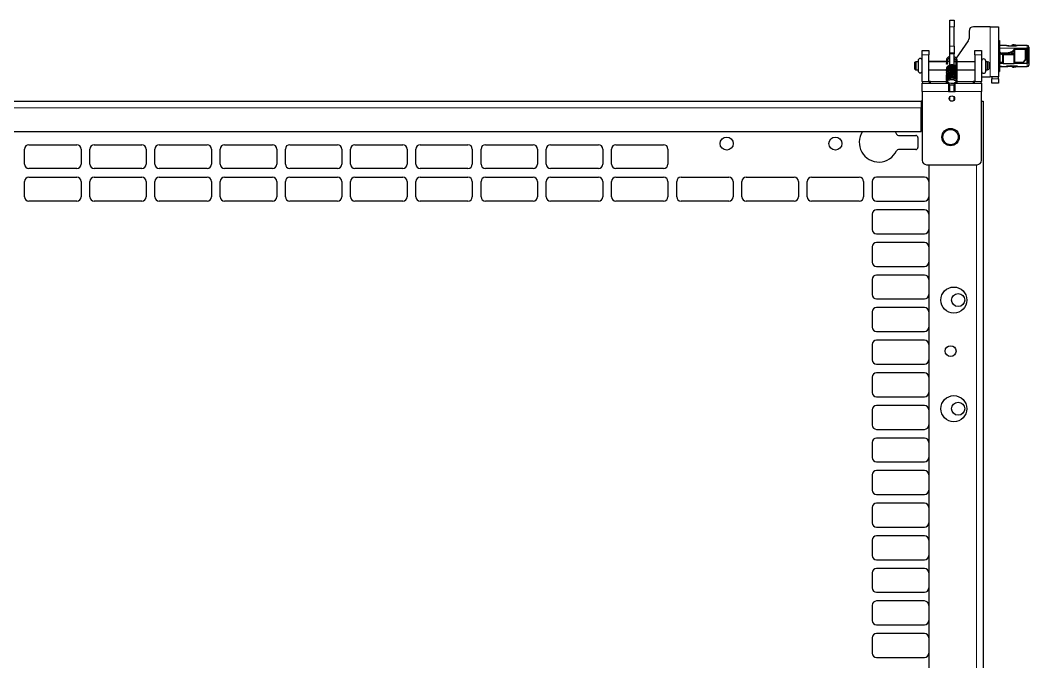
# Model space of a CAD drawing. Header units: millimetres. Extents: x -948 to 1310, y 554 to 2003.
# Drawn here: x 801.9 to 1265.9, y 1586.8 to 1882.1 of the extents above; entities that cross this region are included whole.
import ezdxf

# ---------------------------------------------------------------- set-up
doc = ezdxf.new("R2010")
doc.units = ezdxf.units.MM

msp = doc.modelspace()

# ---------------------------------------------------------------- linework, layer by layer
at = {"color": 7, "linetype": 'Continuous', "lineweight": 25}
for p, q in [((1229.55, 1882.1), (1231.55, 1882.1)), ((1229.55, 1879.1), (1229.55, 1882.1)), ((1231.55, 1882.1), (1231.55, 1879.1)), ((1229.55, 1870.1), (1229.55, 1879.1)), ((1231.55, 1870.1), (1231.55, 1879.1)), ((1238.45, 1877.1), (1238.45, 1873.73)), ((1248.15, 1879.1), (1240.45, 1879.1)), ((1248.15, 1879.1), (1251.95, 1879.1)), ((1251.95, 1879.1), (1251.95, 1856.1)), ((1229.55, 1867.1), (1229.55, 1870.1)), ((1231.55, 1870.1), (1231.55, 1867.1)), ((1238.09, 1872.59), (1232.52, 1864.64)), ((1251.95, 1872.7), (1252.45, 1872.7)), ((1251.95, 1872.68), (1252.45, 1872.68)), ((1252.45, 1870.88), (1251.95, 1870.88)), ((1252.45, 1872.68), (1252.45, 1872.7)), ((1252.45, 1872.68), (1252.45, 1870.88)), ((1252.45, 1869.47), (1252.45, 1870.88)), ((1252.9, 1870.45), (1252.65, 1870.45)), ((1252.9, 1870.44), (1252.65, 1870.44)), ((1253.42, 1870.45), (1252.92, 1870.45)), ((1255.55, 1870.45), (1253.42, 1870.45)), ((1255.58, 1870.45), (1255.55, 1870.45)), ((1255.55, 1870.45), (1255.55, 1870.45)), ((1255.55, 1870.45), (1255.58, 1870.45)), ((1256.75, 1870.34), (1257.95, 1870.34)), ((1256.75, 1870.24), (1260.05, 1870.24)), ((1265.25, 1870.45), (1260.55, 1870.45)), ((1260.55, 1870.42), (1260.55, 1870.45)), ((1260.55, 1870.42), (1260.55, 1870.36)), ((1216.95, 1868.1), (1219.95, 1868.1)), ((1216.95, 1866.1), (1216.95, 1868.1)), ((1216.95, 1853.9), (1216.95, 1866.1)), ((1219.95, 1868.1), (1219.95, 1866.1)), ((1219.95, 1853.9), (1219.95, 1866.1)), ((1229.55, 1867.1), (1231.55, 1867.1)), ((1229.55, 1866.6), (1229.55, 1867.1)), ((1229.55, 1861.35), (1229.55, 1866.6)), ((1231.55, 1867.1), (1231.55, 1866.6)), ((1231.55, 1861.39), (1231.55, 1866.6)), ((1241.15, 1866.1), (1241.15, 1868.1)), ((1241.15, 1868.1), (1244.15, 1868.1)), ((1241.15, 1866.1), (1241.15, 1853.9)), ((1244.15, 1868.1), (1244.15, 1866.1)), ((1244.15, 1866.1), (1244.15, 1853.9)), ((1252.45, 1869.47), (1251.95, 1869.47)), ((1252.45, 1869.47), (1252.45, 1858.62)), ((1252.65, 1868.6), (1252.45, 1868.6)), ((1252.45, 1866.52), (1252.75, 1866.55)), ((1252.65, 1867.36), (1252.65, 1869.21)), ((1252.65, 1866.99), (1252.65, 1867.36)), ((1252.92, 1866.62), (1252.75, 1866.57)), ((1252.75, 1862.69), (1252.75, 1866.57)), ((1255.55, 1866.86), (1253.4, 1866.86)), ((1253.4, 1866.49), (1253.95, 1866.49)), ((1253.95, 1866.51), (1254.15, 1866.61)), ((1253.95, 1866.22), (1253.95, 1866.51)), ((1253.95, 1866.22), (1254.15, 1866.32)), ((1253.95, 1862.24), (1253.95, 1866.22)), ((1254.15, 1866.61), (1254.15, 1866.32)), ((1254.15, 1866.61), (1255.55, 1866.61)), ((1254.15, 1866.32), (1254.15, 1862.11)), ((1254.15, 1866.32), (1259.23, 1866.32)), ((1255.74, 1866.61), (1256.58, 1866.67)), ((1257.64, 1866.97), (1259.23, 1866.97)), ((1258.49, 1867.87), (1259.65, 1869.21)), ((1259.65, 1868.83), (1258.49, 1867.5)), ((1259.23, 1866.97), (1259.23, 1868.35)), ((1259.23, 1866.32), (1259.23, 1866.97)), ((1259.23, 1866.97), (1259.35, 1866.79)), ((1259.23, 1862.11), (1259.23, 1866.32)), ((1259.23, 1866.32), (1259.35, 1866.15)), ((1259.35, 1868.49), (1259.35, 1866.79)), ((1259.35, 1866.79), (1259.35, 1866.15)), ((1259.35, 1866.15), (1259.35, 1862.34)), ((1264.45, 1868.6), (1259.45, 1868.6)), ((1259.65, 1868.83), (1259.65, 1869.21)), ((1259.65, 1869.21), (1265.25, 1869.21)), ((1265.25, 1868.83), (1259.65, 1868.83)), ((1264.95, 1868.1), (1264.45, 1868.6)), ((1264.45, 1863.96), (1264.45, 1868.6)), ((1265.25, 1866.88), (1264.75, 1866.88)), ((1264.95, 1868.1), (1264.95, 1864.3)), ((1265.25, 1868.24), (1265.25, 1867.63)), ((1265.45, 1869.4), (1265.95, 1869.4)), ((1265.45, 1865.25), (1265.45, 1869.4)), ((1265.95, 1869.75), (1265.95, 1869.4)), ((1265.95, 1869.4), (1265.95, 1865.25)), ((1214, 1863), (1213.5, 1862.71)), ((1213.5, 1859.49), (1213.5, 1862.71)), ((1215.01, 1863), (1214, 1863)), ((1214, 1863), (1214, 1859.2)), ((1215.01, 1863.51), (1215.01, 1858.81)), ((1216.91, 1858.81), (1216.91, 1863.51)), ((1216.95, 1863), (1216.91, 1863)), ((1228.02, 1863.1), (1219.95, 1863.1)), ((1228.02, 1863), (1219.95, 1863)), ((1228.02, 1863.58), (1228.01, 1862.02)), ((1228.61, 1862.01), (1228.62, 1863.58)), ((1229.55, 1863.1), (1228.62, 1863.1)), ((1229.55, 1863), (1228.62, 1863)), ((1232.42, 1863), (1231.55, 1863)), ((1232.16, 1864.12), (1232.05, 1863.96)), ((1232.42, 1863.44), (1232.4, 1860.94)), ((1232.99, 1860.05), (1233.02, 1863.44)), ((1241.15, 1863), (1233.02, 1863)), ((1244.2, 1863), (1244.15, 1863)), ((1244.2, 1863.3), (1244.2, 1858.6)), ((1246.1, 1858.6), (1246.1, 1863.3)), ((1247, 1863), (1246.1, 1863)), ((1247.5, 1862.71), (1247, 1863)), ((1247, 1859.2), (1247, 1863)), ((1247.5, 1862.71), (1247.5, 1859.49)), ((1253.95, 1862.69), (1252.65, 1862.69)), ((1252.65, 1862.36), (1253.95, 1862.36)), ((1252.9, 1860.83), (1252.65, 1860.83)), ((1252.9, 1860.77), (1252.65, 1860.77)), ((1252.9, 1860.75), (1252.65, 1860.75)), ((1253.42, 1860.75), (1255.55, 1860.75)), ((1253.45, 1860.76), (1253.45, 1860.76)), ((1253.95, 1862.24), (1254.15, 1862.11)), ((1254.15, 1862.11), (1259.23, 1862.11)), ((1255.55, 1860.81), (1255.55, 1860.75)), ((1256.75, 1861.14), (1260.05, 1861.14)), ((1256.75, 1860.96), (1257.78, 1860.96)), ((1256.75, 1860.86), (1257.95, 1860.86)), ((1257.66, 1861.14), (1257.62, 1861.08)), ((1257.62, 1861.07), (1257.62, 1861.07)), ((1258.48, 1860.57), (1258.02, 1860.82)), ((1259.23, 1862.11), (1259.35, 1862.34)), ((1263.25, 1862.69), (1259.35, 1862.69)), ((1259.35, 1862.36), (1263.25, 1862.36)), ((1260.55, 1860.97), (1260.55, 1860.87)), ((1260.55, 1860.75), (1260.55, 1860.87)), ((1260.55, 1860.75), (1265.25, 1860.75)), ((1263.25, 1862.69), (1263.25, 1862.36)), ((1263.25, 1862.36), (1265.25, 1862.36)), ((1264.75, 1864.33), (1264.75, 1864.18)), ((1265.25, 1864.33), (1264.75, 1864.33)), ((1264.75, 1864.18), (1265.25, 1864.18)), ((1265.25, 1864.18), (1265.25, 1864.33)), ((1265.25, 1862.69), (1265.25, 1863.35)), ((1265.45, 1865.25), (1265.95, 1865.25)), ((1265.45, 1864.44), (1265.45, 1865.25)), ((1265.45, 1864.44), (1265.95, 1864.44)), ((1265.45, 1862.82), (1265.45, 1864.44)), ((1265.95, 1862.82), (1265.45, 1862.82)), ((1265.95, 1865.25), (1265.95, 1864.44)), ((1265.95, 1864.44), (1265.95, 1862.82)), ((1265.95, 1862.82), (1265.95, 1861.45)), ((1213.5, 1859.49), (1214, 1859.2)), ((1214, 1859.2), (1215.01, 1859.2)), ((1216.91, 1859.2), (1216.95, 1859.2)), ((1219.95, 1859.2), (1228.03, 1859.2)), ((1228.78, 1857.24), (1228.65, 1857.43)), ((1232.95, 1858.16), (1232.95, 1858.73)), ((1233.01, 1859.86), (1232.96, 1860.28)), ((1232.96, 1859.2), (1241.15, 1859.2)), ((1233, 1859.8), (1233.01, 1859.86)), ((1244.15, 1859.2), (1244.2, 1859.2)), ((1244.15, 1856.1), (1248.15, 1856.1)), ((1246.1, 1859.2), (1247, 1859.2)), ((1247, 1859.2), (1247.5, 1859.49)), ((1251.95, 1856.1), (1248.15, 1856.1)), ((1248.95, 1856.1), (1248.95, 1855.1)), ((1251.95, 1858.62), (1252.45, 1858.62)), ((1251.95, 1858.52), (1252.45, 1858.52)), ((1251.95, 1858.5), (1252.45, 1858.5)), ((1251.95, 1855.1), (1251.95, 1856.1)), ((1252.45, 1858.62), (1252.45, 1858.52)), ((1252.45, 1858.52), (1252.45, 1858.5)), ((1216.95, 1849.3), (1216.95, 1853.1)), ((1216.95, 1853.1), (1229.05, 1853.1)), ((1220.75, 1853.9), (1219.95, 1853.9)), ((1220.75, 1853.1), (1220.75, 1853.9)), ((1228.06, 1854.13), (1227.95, 1853.72)), ((1227.95, 1853.72), (1227.95, 1853.66)), ((1228.55, 1853.67), (1228.61, 1853.88)), ((1228.55, 1853.61), (1228.55, 1853.67)), ((1229.05, 1853.1), (1229.05, 1849.3)), ((1229.55, 1849.3), (1229.55, 1852.49)), ((1231.55, 1849.3), (1231.55, 1852.46)), ((1232.05, 1853.1), (1244.15, 1853.1)), ((1232.05, 1849.3), (1232.05, 1853.1)), ((1240.35, 1853.9), (1240.35, 1853.1)), ((1241.15, 1853.9), (1240.35, 1853.9)), ((1244.15, 1853.1), (1244.15, 1849.3)), ((1248.95, 1853.1), (1248.95, 1855.1)), ((1251.95, 1853.1), (1248.95, 1853.1)), ((1251.95, 1855.1), (1251.95, 1853.1)), ((1216.95, 1849.3), (1216.95, 1817.6)), ((1229.55, 1850.1), (1229.05, 1850.1)), ((1229.05, 1849.3), (1232.05, 1849.3)), ((1229.55, 1845.3), (1229.55, 1846.8)), ((1232.05, 1850.1), (1231.55, 1850.1)), ((1231.55, 1845.3), (1231.55, 1846.8)), ((1244.15, 1817.6), (1244.15, 1849.3)), ((387.45, 1844.81), (1216.45, 1844.81)), ((1216.45, 1844.81), (1216.45, 1841.71)), ((1216.95, 1844.8), (1216.45, 1844.8)), ((1244.15, 1844.8), (1244.95, 1844.8)), ((1244.95, 1844.8), (1244.95, 761.8)), ((1216.45, 1830.81), (1216.45, 1841.71)), ((387.45, 1830.81), (1216.45, 1830.81)), ((1204.43, 1830.81), (1205.1, 1829.64)), ((1206, 1829.06), (1213.95, 1829.06)), ((805.95, 1824.8), (827.95, 1824.8)), ((835.95, 1824.8), (857.95, 1824.8)), ((865.95, 1824.8), (887.95, 1824.8)), ((895.95, 1824.8), (917.95, 1824.8)), ((925.95, 1824.8), (947.95, 1824.8)), ((955.95, 1824.8), (977.95, 1824.8)), ((985.95, 1824.8), (1007.95, 1824.8)), ((1015.95, 1824.8), (1037.95, 1824.8)), ((1045.95, 1824.8), (1067.95, 1824.8)), ((1075.95, 1824.8), (1097.95, 1824.8)), ((1214.95, 1828.06), (1214.95, 1823.56)), ((803.95, 1815.8), (803.95, 1822.8)), ((829.95, 1822.8), (829.95, 1815.8)), ((833.95, 1815.8), (833.95, 1822.8)), ((859.95, 1822.8), (859.95, 1815.8)), ((863.95, 1815.8), (863.95, 1822.8)), ((889.95, 1822.8), (889.95, 1815.8)), ((893.95, 1815.8), (893.95, 1822.8)), ((919.95, 1822.8), (919.95, 1815.8)), ((923.95, 1815.8), (923.95, 1822.8)), ((949.95, 1822.8), (949.95, 1815.8)), ((953.95, 1815.8), (953.95, 1822.8)), ((979.95, 1822.8), (979.95, 1815.8)), ((983.95, 1815.8), (983.95, 1822.8)), ((1009.95, 1822.8), (1009.95, 1815.8)), ((1013.95, 1815.8), (1013.95, 1822.8)), ((1039.95, 1822.8), (1039.95, 1815.8)), ((1043.95, 1815.8), (1043.95, 1822.8)), ((1069.95, 1822.8), (1069.95, 1815.8)), ((1073.95, 1815.8), (1073.95, 1822.8)), ((1099.95, 1822.8), (1099.95, 1815.8)), ((1213.95, 1822.56), (1206, 1822.56)), ((1218.95, 1815.6), (1242.15, 1815.6)), ((1219.95, 1815.6), (1219.95, 761.8)), ((827.95, 1813.8), (805.95, 1813.8)), ((805.95, 1809.8), (827.95, 1809.8)), ((857.95, 1813.8), (835.95, 1813.8)), ((835.95, 1809.8), (857.95, 1809.8)), ((887.95, 1813.8), (865.95, 1813.8)), ((865.95, 1809.8), (887.95, 1809.8)), ((917.95, 1813.8), (895.95, 1813.8)), ((895.95, 1809.8), (917.95, 1809.8)), ((947.95, 1813.8), (925.95, 1813.8)), ((925.95, 1809.8), (947.95, 1809.8)), ((977.95, 1813.8), (955.95, 1813.8)), ((955.95, 1809.8), (977.95, 1809.8)), ((1007.95, 1813.8), (985.95, 1813.8)), ((985.95, 1809.8), (1007.95, 1809.8)), ((1037.95, 1813.8), (1015.95, 1813.8)), ((1015.95, 1809.8), (1037.95, 1809.8)), ((1067.95, 1813.8), (1045.95, 1813.8)), ((1045.95, 1809.8), (1067.95, 1809.8)), ((1097.95, 1813.8), (1075.95, 1813.8)), ((1075.95, 1809.8), (1097.95, 1809.8)), ((1105.95, 1809.8), (1127.95, 1809.8)), ((1135.95, 1809.8), (1157.95, 1809.8)), ((1165.95, 1809.8), (1187.95, 1809.8)), ((1217.95, 1809.8), (1195.95, 1809.8)), ((803.95, 1800.8), (803.95, 1807.8)), ((829.95, 1807.8), (829.95, 1800.8)), ((833.95, 1800.8), (833.95, 1807.8)), ((859.95, 1807.8), (859.95, 1800.8)), ((863.95, 1800.8), (863.95, 1807.8)), ((889.95, 1807.8), (889.95, 1800.8)), ((893.95, 1800.8), (893.95, 1807.8)), ((919.95, 1807.8), (919.95, 1800.8)), ((923.95, 1800.8), (923.95, 1807.8)), ((949.95, 1807.8), (949.95, 1800.8)), ((953.95, 1800.8), (953.95, 1807.8)), ((979.95, 1807.8), (979.95, 1800.8)), ((983.95, 1800.8), (983.95, 1807.8)), ((1009.95, 1807.8), (1009.95, 1800.8)), ((1013.95, 1800.8), (1013.95, 1807.8)), ((1039.95, 1807.8), (1039.95, 1800.8)), ((1043.95, 1800.8), (1043.95, 1807.8)), ((1069.95, 1807.8), (1069.95, 1800.8)), ((1073.95, 1800.8), (1073.95, 1807.8)), ((1099.95, 1807.8), (1099.95, 1800.8)), ((1103.95, 1800.8), (1103.95, 1807.8)), ((1129.95, 1807.8), (1129.95, 1800.8)), ((1133.95, 1800.8), (1133.95, 1807.8)), ((1159.95, 1807.8), (1159.95, 1800.8)), ((1163.95, 1800.8), (1163.95, 1807.8)), ((1189.95, 1807.8), (1189.95, 1800.8)), ((1193.95, 1807.8), (1193.95, 1800.8)), ((827.95, 1798.8), (805.95, 1798.8)), ((857.95, 1798.8), (835.95, 1798.8)), ((887.95, 1798.8), (865.95, 1798.8)), ((917.95, 1798.8), (895.95, 1798.8)), ((947.95, 1798.8), (925.95, 1798.8)), ((977.95, 1798.8), (955.95, 1798.8)), ((1007.95, 1798.8), (985.95, 1798.8)), ((1037.95, 1798.8), (1015.95, 1798.8)), ((1067.95, 1798.8), (1045.95, 1798.8)), ((1097.95, 1798.8), (1075.95, 1798.8)), ((1127.95, 1798.8), (1105.95, 1798.8)), ((1157.95, 1798.8), (1135.95, 1798.8)), ((1187.95, 1798.8), (1165.95, 1798.8)), ((1195.95, 1798.8), (1217.95, 1798.8)), ((1193.95, 1792.8), (1193.95, 1785.8)), ((1217.95, 1794.8), (1195.95, 1794.8)), ((1195.95, 1783.8), (1217.95, 1783.8)), ((1193.95, 1777.8), (1193.95, 1770.8)), ((1217.95, 1779.8), (1195.95, 1779.8)), ((1195.95, 1768.8), (1217.95, 1768.8)), ((1217.95, 1764.8), (1195.95, 1764.8)), ((1193.95, 1762.8), (1193.95, 1755.8)), ((1195.95, 1753.8), (1217.95, 1753.8)), ((1217.95, 1749.8), (1195.95, 1749.8)), ((1193.95, 1747.8), (1193.95, 1740.8)), ((1195.95, 1738.8), (1217.95, 1738.8)), ((1193.95, 1732.8), (1193.95, 1725.8)), ((1217.95, 1734.8), (1195.95, 1734.8)), ((1195.95, 1723.8), (1217.95, 1723.8)), ((1193.95, 1717.8), (1193.95, 1710.8)), ((1217.95, 1719.8), (1195.95, 1719.8)), ((1195.95, 1708.8), (1217.95, 1708.8)), ((1217.95, 1704.8), (1195.95, 1704.8)), ((1193.95, 1702.8), (1193.95, 1695.8)), ((1195.95, 1693.8), (1217.95, 1693.8)), ((1217.95, 1689.8), (1195.95, 1689.8)), ((1193.95, 1687.8), (1193.95, 1680.8)), ((1195.95, 1678.8), (1217.95, 1678.8)), ((1193.95, 1672.8), (1193.95, 1665.8)), ((1217.95, 1674.8), (1195.95, 1674.8)), ((1195.95, 1663.8), (1217.95, 1663.8)), ((1193.95, 1657.8), (1193.95, 1650.8)), ((1217.95, 1659.8), (1195.95, 1659.8)), ((1195.95, 1648.8), (1217.95, 1648.8)), ((1193.95, 1642.8), (1193.95, 1635.8)), ((1217.95, 1644.8), (1195.95, 1644.8)), ((1195.95, 1633.8), (1217.95, 1633.8)), ((1217.95, 1629.8), (1195.95, 1629.8)), ((1193.95, 1627.8), (1193.95, 1620.8)), ((1195.95, 1618.8), (1217.95, 1618.8)), ((1217.95, 1614.8), (1195.95, 1614.8)), ((1193.95, 1612.8), (1193.95, 1605.8)), ((1195.95, 1603.8), (1217.95, 1603.8)), ((1193.95, 1597.8), (1193.95, 1590.8)), ((1217.95, 1599.8), (1195.95, 1599.8)), ((1195.95, 1588.8), (1217.95, 1588.8))]:
    msp.add_line(p, q, dxfattribs=at)
at = {"color": 8, "linetype": 'Continuous', "lineweight": 18}
for p, q in [((1231.55, 1879.1), (1229.55, 1879.1)), ((1248.15, 1879.1), (1248.15, 1856.1)), ((1229.55, 1870.1), (1231.55, 1870.1)), ((1252.65, 1870.44), (1252.65, 1869.21)), ((1252.9, 1870.44), (1252.9, 1870.45)), ((1256.75, 1870.34), (1256.75, 1870.24)), ((1258.02, 1870.38), (1258.11, 1870.24)), ((1265.25, 1869.21), (1265.25, 1870.45)), ((1219.95, 1866.1), (1216.95, 1866.1)), ((1231.55, 1866.6), (1229.55, 1866.6)), ((1244.15, 1866.1), (1241.15, 1866.1)), ((1252.65, 1869.21), (1259.65, 1869.21)), ((1253.4, 1866.86), (1253.4, 1866.49)), ((1255.55, 1866.61), (1255.55, 1866.86)), ((1255.74, 1866.88), (1255.74, 1866.61)), ((1258.49, 1867.5), (1258.49, 1867.87)), ((1265.25, 1868.51), (1264.54, 1868.51)), ((1265.25, 1868.51), (1265.25, 1868.83)), ((1252.65, 1862.36), (1252.65, 1860.83)), ((1252.65, 1860.77), (1252.65, 1860.75)), ((1252.9, 1860.77), (1252.9, 1860.83)), ((1256.75, 1861.14), (1256.75, 1860.96)), ((1265.25, 1860.75), (1265.25, 1862.36)), ((1232.51, 1859.71), (1232.55, 1859.69)), ((1219.95, 1853.9), (1216.95, 1853.9)), ((1227.98, 1853.9), (1220.75, 1853.9)), ((1228.24, 1853.12), (1228.35, 1853.1)), ((1240.35, 1853.9), (1232.95, 1853.9)), ((1241.15, 1853.9), (1244.15, 1853.9)), ((1248.95, 1855.1), (1251.95, 1855.1)), ((1229.05, 1849.3), (1216.95, 1849.3)), ((1244.15, 1849.3), (1232.05, 1849.3)), ((387.45, 1841.71), (1216.45, 1841.71)), ((1241.85, 1815.6), (1241.85, 761.8))]:
    msp.add_line(p, q, dxfattribs=at)
at = {"color": 7, "linetype": 'Continuous', "lineweight": 25, "flags": 128}
for points in [[(1252.45, 1868.86), (1252.51, 1868.84), (1252.65, 1868.83)], [(1265.25, 1869.21), (1265.39, 1869.2), (1265.45, 1869.18)], [(1265.45, 1868.12), (1265.44, 1868.14), (1265.43, 1868.16), (1265.41, 1868.18), (1265.39, 1868.2), (1265.36, 1868.22), (1265.33, 1868.23), (1265.29, 1868.24), (1265.25, 1868.24)], [(1228.32, 1862.2), (1228.44, 1862.18), (1228.53, 1862.14), (1228.59, 1862.07), (1228.61, 1862), (1228.58, 1861.93), (1228.51, 1861.87), (1228.41, 1861.84), (1228.3, 1861.83), (1228.18, 1861.84), (1228.09, 1861.89), (1228.03, 1861.95), (1228.01, 1862.02), (1228.04, 1862.09), (1228.11, 1862.15), (1228.21, 1862.19), (1228.32, 1862.2)], [(1252.45, 1862.67), (1252.51, 1862.68), (1252.65, 1862.69)], [(1265.45, 1863.09), (1265.44, 1863.06), (1265.43, 1863.04), (1265.41, 1863.02), (1265.39, 1863), (1265.36, 1862.99), (1265.33, 1862.98), (1265.29, 1862.97), (1265.25, 1862.97)], [(1232.89, 1854.61), (1232.96, 1854.93), (1232.74, 1855.52), (1232.3, 1855.95), (1231.85, 1856.18), (1231.21, 1856.36), (1230.28, 1856.39), (1229.69, 1856.26), (1229.05, 1855.95), (1228.75, 1855.7), (1228.54, 1855.37), (1228.47, 1855.04), (1228.51, 1854.8), (1228.51, 1854.8)], [(1230.57, 1857.87), (1230.57, 1857.91), (1230.57, 1857.97)], [(1232.59, 1859.96), (1232.67, 1859.96), (1232.79, 1859.99), (1232.88, 1860.05), (1232.95, 1860.13), (1232.97, 1860.23), (1232.95, 1860.31), (1232.89, 1860.38), (1232.79, 1860.43), (1232.68, 1860.43), (1232.68, 1860.43)], [(1216.95, 1853.9), (1217.02, 1853.16), (1217.03, 1853.1)], [(1228.81, 1854.49), (1229.21, 1854.57), (1229.58, 1854.66), (1229.91, 1854.74), (1230.58, 1854.8), (1231.25, 1854.73), (1231.77, 1854.55), (1232.11, 1854.32), (1232.32, 1854.03), (1232.33, 1853.69), (1232.15, 1853.41), (1231.88, 1853.22), (1231.42, 1853.03), (1230.72, 1852.92), (1230.08, 1852.96), (1229.52, 1853.11), (1229.17, 1853.27), (1228.82, 1853.53), (1228.58, 1853.93), (1228.58, 1853.93)], [(1244.06, 1853.1), (1244.08, 1853.16), (1244.15, 1853.9)]]:
    msp.add_lwpolyline(points, dxfattribs=at)
at = {"color": 8, "linetype": 'Continuous', "lineweight": 18, "flags": 128}
for points in [[(1228.02, 1863.58), (1228.02, 1863.59), (1228.05, 1863.66), (1228.12, 1863.72), (1228.22, 1863.76), (1228.34, 1863.77)], [(1228.34, 1863.77), (1228.45, 1863.75), (1228.54, 1863.71), (1228.61, 1863.64), (1228.62, 1863.58)], [(1232.73, 1863.62), (1232.62, 1863.61), (1232.52, 1863.58), (1232.45, 1863.52), (1232.42, 1863.45), (1232.42, 1863.44)], [(1233.02, 1863.44), (1233, 1863.5), (1232.94, 1863.56), (1232.85, 1863.61), (1232.73, 1863.62)], [(1228.09, 1853.1), (1228.12, 1853.11), (1228.24, 1853.12)]]:
    msp.add_lwpolyline(points, dxfattribs=at)
at = {"color": 7, "linetype": 'Continuous', "lineweight": 25}
for centre, radius in [((1230.55, 1846.05), 1.25), ((1126.95, 1825.31), 3), ((1176.95, 1825.31), 3), ((1229.95, 1828.3), 4), ((1229.95, 1828.3), 3.5), ((1231.45, 1753.3), 6), ((1233.45, 1753.3), 3), ((1229.95, 1729.8), 2.5), ((1231.45, 1703.3), 6), ((1233.45, 1703.3), 3)]:
    msp.add_circle(centre, radius, dxfattribs=at)
for centre, radius, start, end in [((1240.45, 1877.1), 2, 90, 180), ((1236.45, 1873.73), 2, 325.008, 0), ((1252.65, 1870.65), 0.2, 180.0002, 270.0002), ((1252.65, 1870.64), 0.2, 180.0893, 270.0891), ((1265.25, 1869.75), 0.7, 0, 90), ((1252.63, 1869.38), 0.18, 189.6369, 277.1443), ((1253.3, 1867.52), 0.665, 193.4486, 278.9562), ((1253.3, 1867.15), 0.665, 193.4486, 278.9562), ((1255.55, 1867.96), 1.1, 269.9618, 280.1433), ((1265.27, 1868.66), 0.18, 9.6369, 97.1443), ((1265.28, 1868.34), 0.177, 13.4486, 98.9562), ((1215.96, 1863.51), 0.95, 0, 180), ((1230.41, 1865.1), 2, 304.796, 325.008), ((1245.15, 1863.3), 0.95, 0, 180), ((1252.62, 1862.18), 0.177, 81.0438, 166.5514), ((1252.65, 1860.64), 0.198, 89.5221, 179.514), ((1252.65, 1860.57), 0.2, 89.9109, 179.9107), ((1252.65, 1860.55), 0.2, 89.9998, 179.9998), ((1265.35, 1862.97), 0.62, 261.0438, 346.5514), ((1265.28, 1862.87), 0.177, 261.0438, 346.5514), ((1265.25, 1861.45), 0.7, 270, 0), ((1215.96, 1858.81), 0.95, 180, 0), ((1245.15, 1858.6), 0.95, 180, 0), ((1220.75, 1853.9), 0.8, 180, 270), ((1240.35, 1853.9), 0.8, 270, 0), ((1196.95, 1825.81), 9, 146.251, 334.8493), ((1206, 1830.06), 1, 205.1507, 270), ((1213.95, 1828.06), 1, 0, 90), ((805.95, 1822.8), 2, 90, 180), ((827.95, 1822.8), 2, 0, 90), ((835.95, 1822.8), 2, 90, 180), ((857.95, 1822.8), 2, 0, 90), ((865.95, 1822.8), 2, 90, 180), ((887.95, 1822.8), 2, 0, 90), ((895.95, 1822.8), 2, 90, 180), ((917.95, 1822.8), 2, 0, 90), ((925.95, 1822.8), 2, 90, 180), ((947.95, 1822.8), 2, 0, 90), ((955.95, 1822.8), 2, 90, 180), ((977.95, 1822.8), 2, 0, 90), ((985.95, 1822.8), 2, 90, 180), ((1007.95, 1822.8), 2, 0, 90), ((1015.95, 1822.8), 2, 90, 180), ((1037.95, 1822.8), 2, 0, 90), ((1045.95, 1822.8), 2, 90, 180), ((1067.95, 1822.8), 2, 0, 90), ((1075.95, 1822.8), 2, 90, 180), ((1097.95, 1822.8), 2, 0, 90), ((1213.95, 1823.56), 1, 270, 360), ((1206, 1821.56), 1, 90, 154.8493), ((805.95, 1815.8), 2, 180, 270), ((827.95, 1815.8), 2, 270, 0), ((835.95, 1815.8), 2, 180, 270), ((857.95, 1815.8), 2, 270, 0), ((865.95, 1815.8), 2, 180, 270), ((887.95, 1815.8), 2, 270, 0), ((895.95, 1815.8), 2, 180, 270), ((917.95, 1815.8), 2, 270, 0), ((925.95, 1815.8), 2, 180, 270), ((947.95, 1815.8), 2, 270, 0), ((955.95, 1815.8), 2, 180, 270), ((977.95, 1815.8), 2, 270, 0), ((985.95, 1815.8), 2, 180, 270), ((1007.95, 1815.8), 2, 270, 0), ((1015.95, 1815.8), 2, 180, 270), ((1037.95, 1815.8), 2, 270, 0), ((1045.95, 1815.8), 2, 180, 270), ((1067.95, 1815.8), 2, 270, 0), ((1075.95, 1815.8), 2, 180, 270), ((1097.95, 1815.8), 2, 270, 0), ((1218.95, 1817.6), 2, 180, 270), ((1242.15, 1817.6), 2, 270, 0), ((805.95, 1807.8), 2, 90, 180), ((827.95, 1807.8), 2, 0, 90), ((835.95, 1807.8), 2, 90, 180), ((857.95, 1807.8), 2, 0, 90), ((865.95, 1807.8), 2, 90, 180), ((887.95, 1807.8), 2, 0, 90), ((895.95, 1807.8), 2, 90, 180), ((917.95, 1807.8), 2, 0, 90), ((925.95, 1807.8), 2, 90, 180), ((947.95, 1807.8), 2, 0, 90), ((955.95, 1807.8), 2, 90, 180), ((977.95, 1807.8), 2, 0, 90), ((985.95, 1807.8), 2, 90, 180), ((1007.95, 1807.8), 2, 0, 90), ((1015.95, 1807.8), 2, 90, 180), ((1037.95, 1807.8), 2, 0, 90), ((1045.95, 1807.8), 2, 90, 180), ((1067.95, 1807.8), 2, 0, 90), ((1075.95, 1807.8), 2, 90, 180), ((1097.95, 1807.8), 2, 0, 90), ((1105.95, 1807.8), 2, 90, 180), ((1127.95, 1807.8), 2, 0, 90), ((1135.95, 1807.8), 2, 90, 180), ((1157.95, 1807.8), 2, 0, 90), ((1165.95, 1807.8), 2, 90, 180), ((1187.95, 1807.8), 2, 0, 90), ((1195.95, 1807.8), 2, 90, 180), ((1217.95, 1807.8), 2, 0, 90), ((805.95, 1800.8), 2, 180, 270), ((827.95, 1800.8), 2, 270, 0), ((835.95, 1800.8), 2, 180, 270), ((857.95, 1800.8), 2, 270, 0), ((865.95, 1800.8), 2, 180, 270), ((887.95, 1800.8), 2, 270, 0), ((895.95, 1800.8), 2, 180, 270), ((917.95, 1800.8), 2, 270, 0), ((925.95, 1800.8), 2, 180, 270), ((947.95, 1800.8), 2, 270, 0), ((955.95, 1800.8), 2, 180, 270), ((977.95, 1800.8), 2, 270, 0), ((985.95, 1800.8), 2, 180, 270), ((1007.95, 1800.8), 2, 270, 0), ((1015.95, 1800.8), 2, 180, 270), ((1037.95, 1800.8), 2, 270, 0), ((1045.95, 1800.8), 2, 180, 270), ((1067.95, 1800.8), 2, 270, 0), ((1075.95, 1800.8), 2, 180, 270), ((1097.95, 1800.8), 2, 270, 0), ((1105.95, 1800.8), 2, 180, 270), ((1127.95, 1800.8), 2, 270, 0), ((1135.95, 1800.8), 2, 180, 270), ((1157.95, 1800.8), 2, 270, 0), ((1165.95, 1800.8), 2, 180, 270), ((1187.95, 1800.8), 2, 270, 0), ((1195.95, 1800.8), 2, 180, 270), ((1217.95, 1800.8), 2, 270, 0), ((1195.95, 1792.8), 2, 90, 180), ((1217.95, 1792.8), 2, 0, 90), ((1195.95, 1785.8), 2, 180, 270), ((1217.95, 1785.8), 2, 270, 0), ((1195.95, 1777.8), 2, 90, 180), ((1217.95, 1777.8), 2, 0, 90), ((1195.95, 1770.8), 2, 180, 270), ((1217.95, 1770.8), 2, 270, 0), ((1195.95, 1762.8), 2, 90, 180), ((1217.95, 1762.8), 2, 0, 90), ((1195.95, 1755.8), 2, 180, 270), ((1217.95, 1755.8), 2, 270, 0), ((1195.95, 1747.8), 2, 90, 180), ((1217.95, 1747.8), 2, 0, 90), ((1195.95, 1740.8), 2, 180, 270), ((1217.95, 1740.8), 2, 270, 0), ((1195.95, 1732.8), 2, 90, 180), ((1217.95, 1732.8), 2, 0, 90), ((1195.95, 1725.8), 2, 180, 270), ((1217.95, 1725.8), 2, 270, 0), ((1195.95, 1717.8), 2, 90, 180), ((1217.95, 1717.8), 2, 0, 90), ((1195.95, 1710.8), 2, 180, 270), ((1217.95, 1710.8), 2, 270, 0), ((1195.95, 1702.8), 2, 90, 180), ((1217.95, 1702.8), 2, 0, 90), ((1195.95, 1695.8), 2, 180, 270), ((1217.95, 1695.8), 2, 270, 0), ((1195.95, 1687.8), 2, 90, 180), ((1217.95, 1687.8), 2, 0, 90), ((1195.95, 1680.8), 2, 180, 270), ((1217.95, 1680.8), 2, 270, 0), ((1195.95, 1672.8), 2, 90, 180), ((1217.95, 1672.8), 2, 0, 90), ((1195.95, 1665.8), 2, 180, 270), ((1217.95, 1665.8), 2, 270, 0), ((1195.95, 1657.8), 2, 90, 180), ((1217.95, 1657.8), 2, 0, 90), ((1195.95, 1650.8), 2, 180, 270), ((1217.95, 1650.8), 2, 270, 0), ((1195.95, 1642.8), 2, 90, 180), ((1217.95, 1642.8), 2, 0, 90), ((1195.95, 1635.8), 2, 180, 270), ((1217.95, 1635.8), 2, 270, 0), ((1195.95, 1627.8), 2, 90, 180), ((1217.95, 1627.8), 2, 0, 90), ((1195.95, 1620.8), 2, 180, 270), ((1217.95, 1620.8), 2, 270, 0), ((1195.95, 1612.8), 2, 90, 180), ((1217.95, 1612.8), 2, 0, 90), ((1195.95, 1605.8), 2, 180, 270), ((1217.95, 1605.8), 2, 270, 0), ((1195.95, 1597.8), 2, 90, 180), ((1217.95, 1597.8), 2, 0, 90), ((1195.95, 1590.8), 2, 180, 270), ((1217.95, 1590.8), 2, 270, 0)]:
    msp.add_arc(centre, radius, start, end, dxfattribs=at)
at = {"color": 8, "linetype": 'Continuous', "lineweight": 18}
for centre, radius, start, end in [((1224.89, 1858.34), 5.71, 355.3711, 1.0159), ((1232.78, 1859.89), 0.229, 291.7919, 352.7975), ((1228.23, 1853.73), 0.273, 182.9398, 275.0476), ((1228.22, 1853.67), 0.273, 182.9662, 275.045), ((1228.29, 1853.73), 0.269, 261.9044, 347.8166), ((1228.29, 1853.67), 0.269, 261.8434, 348.5152)]:
    msp.add_arc(centre, radius, start, end, dxfattribs=at)
at = {"color": 7, "linetype": 'Continuous', "lineweight": 25}
msp.add_ellipse((1255.55, 1866.79), major_axis=(0.75, 0), ratio=0.240455, start_param=4.712389, end_param=4.975032, dxfattribs=at)
for points, knots in [([(1253.42, 1870.45), (1253.42, 1870.45), (1253.41, 1870.45), (1253.33, 1870.45), (1253.2, 1870.44), (1253.04, 1870.44), (1252.94, 1870.44), (1252.9, 1870.44)], [0, 0, 0, 0, 0.019653, 0.287101, 0.553656, 0.820603, 1, 1, 1, 1]), ([(1256.75, 1870.24), (1256.61, 1870.24), (1256.34, 1870.25), (1255.98, 1870.31), (1255.72, 1870.37), (1255.57, 1870.43), (1255.55, 1870.44), (1255.55, 1870.45)], [0, 0, 0, 0, 0.213238, 0.42649, 0.63916, 0.849598, 1, 1, 1, 1]), ([(1255.61, 1870.45), (1255.67, 1870.44), (1255.78, 1870.42), (1256.09, 1870.38), (1256.42, 1870.35), (1256.65, 1870.34), (1256.75, 1870.34)], [0, 0, 0, 0, 0.270612, 0.537, 0.805108, 1, 1, 1, 1]), ([(1257.78, 1870.24), (1257.79, 1870.25), (1257.85, 1870.28), (1257.93, 1870.33), (1258, 1870.37), (1258.02, 1870.38)], [0, 0, 0, 0, 0.230769, 0.769777, 1, 1, 1, 1]), ([(1260.55, 1870.42), (1260.05, 1870.54), (1259.38, 1870.7), (1258.48, 1870.7), (1258.18, 1870.49), (1258.02, 1870.38)], [0, 0, 0, 0, 0.587693, 0.790818, 1, 1, 1, 1]), ([(1259.01, 1870.7), (1258.84, 1870.7), (1258.48, 1870.7), (1258.18, 1870.5), (1258.02, 1870.39)], [0, 0, 0, 0, 0.481496, 1, 1, 1, 1]), ([(1260.55, 1870.45), (1260.16, 1870.51), (1259.6, 1870.59), (1258.99, 1870.72), (1258.66, 1870.74), (1258.52, 1870.66), (1258.45, 1870.62)], [0, 0, 0, 0, 0.53039, 0.769058, 0.884473, 1, 1, 1, 1]), ([(1260.55, 1870.36), (1260.54, 1870.35), (1260.53, 1870.33), (1260.45, 1870.29), (1260.32, 1870.26), (1260.18, 1870.24), (1260.09, 1870.24), (1260.05, 1870.24)], [0, 0, 0, 0, 0.2143729, 0.4287785, 0.6425919, 0.8566662, 1, 1, 1, 1]), ([(1229.55, 1865.4), (1229.28, 1865.29), (1228.75, 1865.07), (1228.23, 1864.47), (1228.04, 1863.94), (1228.03, 1863.65), (1228.02, 1863.58)], [0, 0, 0, 0, 0.313755, 0.630402, 0.918755, 1, 1, 1, 1]), ([(1233.02, 1863.44), (1233.01, 1863.57), (1232.99, 1863.95), (1232.69, 1864.53), (1232.18, 1865.05), (1231.73, 1865.23), (1231.55, 1865.3)], [0, 0, 0, 0, 0.1739839, 0.4776892, 0.784497, 1, 1, 1, 1]), ([(1252.45, 1867.83), (1252.45, 1867.82), (1252.45, 1867.81), (1252.47, 1867.78), (1252.51, 1867.76), (1252.58, 1867.75), (1252.62, 1867.74), (1252.65, 1867.74)], [0, 0, 0, 0, 0.195302, 0.377541, 0.538909, 0.761383, 1, 1, 1, 1]), ([(1252.45, 1866.7), (1252.45, 1866.69), (1252.45, 1866.68), (1252.47, 1866.66), (1252.51, 1866.65), (1252.58, 1866.66), (1252.68, 1866.67), (1252.76, 1866.69), (1252.81, 1866.7)], [0, 0, 0, 0, 0.129275, 0.249903, 0.356716, 0.517646, 0.689604, 1, 1, 1, 1]), ([(1258.49, 1867.87), (1258.32, 1867.72), (1257.97, 1867.42), (1256.99, 1867.11), (1256.23, 1866.97), (1255.74, 1866.88)], [0, 0, 0, 0, 0.2540266, 0.5265912, 1, 1, 1, 1]), ([(1258.49, 1867.5), (1258.37, 1867.38), (1258.13, 1867.16), (1257.47, 1866.87), (1256.93, 1866.75), (1256.58, 1866.67)], [0, 0, 0, 0, 0.261809, 0.533628, 1, 1, 1, 1]), ([(1265.25, 1868.51), (1265.25, 1868.23), (1265.25, 1867.73), (1265.25, 1867.14), (1265.25, 1866.88)], [0, 0, 0, 0, 0.559785, 1, 1, 1, 1]), ([(1232.52, 1860.22), (1232.52, 1860.25), (1232.5, 1860.41), (1232.25, 1860.61), (1231.84, 1860.81), (1231.25, 1860.97), (1230.5, 1861.04), (1229.65, 1860.91), (1228.95, 1860.63), (1228.4, 1860.23), (1228.06, 1859.7), (1227.94, 1859.24), (1228.04, 1858.99), (1228.06, 1858.95)], [0, 0, 0, 0, 0.019159, 0.113964, 0.197897, 0.267436, 0.39124, 0.51744, 0.630154, 0.730921, 0.846057, 0.973618, 1, 1, 1, 1]), ([(1232.55, 1860.59), (1232.55, 1860.66), (1232.54, 1860.88), (1232.26, 1861.12), (1231.84, 1861.32), (1231.26, 1861.48), (1230.51, 1861.55), (1229.66, 1861.42), (1228.96, 1861.14), (1228.41, 1860.74), (1228.07, 1860.22), (1227.95, 1859.75), (1228.05, 1859.5), (1228.07, 1859.46)], [0, 0, 0, 0, 0.0516229, 0.1432269, 0.2243486, 0.2915724, 0.4111664, 0.5331161, 0.6420721, 0.7394094, 0.8506566, 0.9739521, 1, 1, 1, 1]), ([(1228.62, 1863.58), (1228.63, 1863.67), (1228.65, 1863.94), (1228.9, 1864.34), (1229.25, 1864.66), (1229.5, 1864.73), (1229.55, 1864.74)], [0, 0, 0, 0, 0.187513, 0.58462, 0.925854, 1, 1, 1, 1]), ([(1231.55, 1864.66), (1231.7, 1864.57), (1232.04, 1864.37), (1232.36, 1863.93), (1232.4, 1863.6), (1232.42, 1863.44)], [0, 0, 0, 0, 0.289046, 0.64994, 1, 1, 1, 1]), ([(1252.9, 1860.83), (1252.96, 1860.83), (1253.08, 1860.83), (1253.25, 1860.81), (1253.37, 1860.79), (1253.44, 1860.78), (1253.45, 1860.77), (1253.45, 1860.76)], [0, 0, 0, 0, 0.214393, 0.428789, 0.643061, 0.856854, 1, 1, 1, 1]), ([(1253.45, 1860.76), (1253.44, 1860.75), (1253.43, 1860.75), (1253.34, 1860.76), (1253.2, 1860.76), (1253.04, 1860.77), (1252.94, 1860.77), (1252.9, 1860.77)], [0, 0, 0, 0, 0.214305, 0.42865, 0.642279, 0.856223, 1, 1, 1, 1]), ([(1255.55, 1860.81), (1255.56, 1860.83), (1255.59, 1860.88), (1255.79, 1860.98), (1256.08, 1861.07), (1256.42, 1861.13), (1256.65, 1861.13), (1256.75, 1861.14)], [0, 0, 0, 0, 0.212833, 0.42585, 0.635542, 0.846587, 1, 1, 1, 1]), ([(1256.75, 1860.96), (1256.61, 1860.96), (1256.34, 1860.95), (1255.98, 1860.9), (1255.72, 1860.83), (1255.57, 1860.78), (1255.55, 1860.76), (1255.55, 1860.76)], [0, 0, 0, 0, 0.213238, 0.42649, 0.63916, 0.849598, 1, 1, 1, 1]), ([(1255.58, 1860.76), (1255.58, 1860.76), (1255.61, 1860.75), (1255.79, 1860.79), (1256.08, 1860.83), (1256.42, 1860.86), (1256.65, 1860.86), (1256.75, 1860.86)], [0, 0, 0, 0, 0.132621, 0.367345, 0.598403, 0.830955, 1, 1, 1, 1]), ([(1258.02, 1860.88), (1257.98, 1860.9), (1257.88, 1860.96), (1257.75, 1861.02), (1257.66, 1861.06), (1257.63, 1861.08), (1257.62, 1861.08), (1257.62, 1861.07)], [0, 0, 0, 0, 0.225867, 0.451734, 0.677598, 0.903479, 1, 1, 1, 1]), ([(1257.62, 1861.07), (1257.63, 1861.07), (1257.64, 1861.06), (1257.71, 1861.01), (1257.82, 1860.94), (1257.93, 1860.87), (1258, 1860.83), (1258.02, 1860.82)], [0, 0, 0, 0, 0.225883, 0.451767, 0.67765, 0.903524, 1, 1, 1, 1]), ([(1260.55, 1860.87), (1260.05, 1860.74), (1259.38, 1860.58), (1258.48, 1860.57), (1258.18, 1860.77), (1258.02, 1860.88)], [0, 0, 0, 0, 0.5876932, 0.7908183, 1, 1, 1, 1]), ([(1259.01, 1860.5), (1258.84, 1860.5), (1258.48, 1860.5), (1258.18, 1860.71), (1258.02, 1860.82)], [0, 0, 0, 0, 0.480704, 1, 1, 1, 1]), ([(1258.45, 1860.59), (1258.51, 1860.55), (1258.6, 1860.5), (1258.74, 1860.47), (1258.98, 1860.48), (1259.58, 1860.62), (1260.15, 1860.7), (1260.55, 1860.75)], [0, 0, 0, 0, 0.11325, 0.16898, 0.224646, 0.455828, 1, 1, 1, 1]), ([(1260.05, 1861.14), (1260.1, 1861.14), (1260.22, 1861.13), (1260.37, 1861.1), (1260.48, 1861.05), (1260.54, 1861.01), (1260.55, 1860.98), (1260.55, 1860.97)], [0, 0, 0, 0, 0.214445, 0.428893, 0.643239, 0.857188, 1, 1, 1, 1]), ([(1263.25, 1862.69), (1263.53, 1862.97), (1264.03, 1863.47), (1264.53, 1864.07), (1264.75, 1864.33)], [0, 0, 0, 0, 0.559868, 1, 1, 1, 1]), ([(1263.25, 1862.36), (1263.53, 1862.67), (1264.03, 1863.23), (1264.53, 1863.89), (1264.75, 1864.18)], [0, 0, 0, 0, 0.559911, 1, 1, 1, 1]), ([(1265.25, 1862.36), (1265.25, 1862.67), (1265.25, 1863.23), (1265.25, 1863.89), (1265.25, 1864.18)], [0, 0, 0, 0, 0.559866, 1, 1, 1, 1]), ([(1232.51, 1859.23), (1232.5, 1859.25), (1232.49, 1859.4), (1232.23, 1859.59), (1231.82, 1859.79), (1231.24, 1859.95), (1230.48, 1860.02), (1229.63, 1859.89), (1228.93, 1859.61), (1228.39, 1859.21), (1228.05, 1858.68), (1227.93, 1858.21), (1228.04, 1857.97), (1228.05, 1857.93)], [0, 0, 0, 0, 0.014056, 0.109484, 0.193924, 0.263851, 0.388535, 0.515545, 0.628903, 0.730393, 0.846289, 0.974604, 1, 1, 1, 1]), ([(1232.5, 1858.72), (1232.5, 1858.74), (1232.48, 1858.89), (1232.22, 1859.08), (1231.81, 1859.29), (1231.23, 1859.44), (1230.47, 1859.51), (1229.62, 1859.38), (1228.92, 1859.09), (1228.38, 1858.69), (1228.04, 1858.16), (1227.93, 1857.7), (1228.03, 1857.45), (1228.05, 1857.41)], [0, 0, 0, 0, 0.014192, 0.109672, 0.194136, 0.264066, 0.388852, 0.51592, 0.629291, 0.730867, 0.846829, 0.97517, 1, 1, 1, 1]), ([(1232.52, 1859.71), (1232.51, 1859.74), (1232.5, 1859.9), (1232.24, 1860.1), (1231.83, 1860.3), (1231.25, 1860.46), (1230.49, 1860.53), (1229.64, 1860.4), (1228.94, 1860.12), (1228.4, 1859.72), (1228.05, 1859.19), (1227.94, 1858.73), (1228.04, 1858.48), (1228.06, 1858.44)], [0, 0, 0, 0, 0.019513, 0.114349, 0.198287, 0.267813, 0.391689, 0.51792, 0.630623, 0.731451, 0.846626, 0.974186, 1, 1, 1, 1]), ([(1228.07, 1856.65), (1228.04, 1856.53), (1227.97, 1856.3), (1227.95, 1856.04), (1228.01, 1855.92), (1228.01, 1855.91)], [0, 0, 0, 0, 0.488226, 0.963286, 1, 1, 1, 1]), ([(1228.07, 1856.14), (1228.03, 1856.02), (1227.97, 1855.78), (1227.95, 1855.53), (1228, 1855.41), (1228.01, 1855.4)], [0, 0, 0, 0, 0.491875, 0.965921, 1, 1, 1, 1]), ([(1228.08, 1857.16), (1228.04, 1857.04), (1227.98, 1856.81), (1227.95, 1856.56), (1228.01, 1856.43), (1228.02, 1856.42)], [0, 0, 0, 0, 0.484556, 0.960631, 1, 1, 1, 1]), ([(1232.49, 1858.21), (1232.49, 1858.23), (1232.47, 1858.39), (1232.21, 1858.58), (1231.8, 1858.78), (1231.22, 1858.93), (1230.46, 1859), (1229.61, 1858.87), (1228.91, 1858.58), (1228.38, 1858.18), (1228.02, 1857.67), (1228.01, 1857.29), (1228.01, 1857.1)], [0, 0, 0, 0, 0.014921, 0.114404, 0.202384, 0.27521, 0.405261, 0.537646, 0.655718, 0.761585, 0.882409, 1, 1, 1, 1]), ([(1232.89, 1855.12), (1232.93, 1855.22), (1233.03, 1855.53), (1232.81, 1856.01), (1232.37, 1856.44), (1231.83, 1856.72), (1231.16, 1856.91), (1230.4, 1856.95), (1229.65, 1856.78), (1229.12, 1856.53), (1228.74, 1856.21), (1228.52, 1855.88), (1228.49, 1855.66), (1228.48, 1855.55)], [0, 0, 0, 0, 0.070564, 0.201164, 0.311648, 0.393898, 0.492983, 0.626755, 0.712209, 0.814846, 0.873622, 0.936154, 1, 1, 1, 1]), ([(1230.61, 1857.91), (1230.51, 1857.92), (1230.21, 1857.94), (1229.67, 1857.79), (1229.14, 1857.56), (1228.76, 1857.24), (1228.54, 1856.91), (1228.47, 1856.55), (1228.51, 1856.4), (1228.52, 1856.33)], [0, 0, 0, 0, 0.09106, 0.268759, 0.481958, 0.604102, 0.734094, 0.866859, 1, 1, 1, 1]), ([(1232.9, 1855.63), (1232.93, 1855.73), (1233.03, 1856.04), (1232.82, 1856.52), (1232.38, 1856.95), (1231.84, 1857.23), (1231.17, 1857.42), (1230.41, 1857.46), (1229.66, 1857.29), (1229.13, 1857.05), (1228.75, 1856.73), (1228.52, 1856.39), (1228.5, 1856.17), (1228.49, 1856.06)], [0, 0, 0, 0, 0.070023, 0.200692, 0.311274, 0.393554, 0.492675, 0.626544, 0.712065, 0.814728, 0.873532, 0.936104, 1, 1, 1, 1]), ([(1230.59, 1858.44), (1230.5, 1858.44), (1230.21, 1858.44), (1229.68, 1858.31), (1229.15, 1858.07), (1228.77, 1857.75), (1228.54, 1857.42), (1228.48, 1857.07), (1228.51, 1856.91), (1228.53, 1856.84)], [0, 0, 0, 0, 0.082802, 0.261935, 0.476734, 0.599823, 0.730842, 0.864675, 1, 1, 1, 1]), ([(1228.82, 1856.68), (1228.75, 1856.76), (1228.57, 1856.97), (1228.55, 1857.32), (1228.7, 1857.53), (1228.76, 1857.6)], [0, 0, 0, 0, 0.285258, 0.743549, 1, 1, 1, 1]), ([(1228.63, 1857.01), (1228.84, 1857.05), (1229.14, 1857.1), (1229.44, 1857.18), (1229.54, 1857.2)], [0, 0, 0, 0, 0.687544, 1, 1, 1, 1]), ([(1228.65, 1856.51), (1228.85, 1856.54), (1229.14, 1856.59), (1229.43, 1856.66), (1229.53, 1856.69)], [0, 0, 0, 0, 0.678733, 1, 1, 1, 1]), ([(1229.05, 1856.96), (1229, 1856.99), (1228.94, 1857.02), (1228.91, 1857.06), (1228.91, 1857.07)], [0, 0, 0, 0, 0.8270869, 1, 1, 1, 1]), ([(1229.04, 1856.45), (1229, 1856.48), (1228.94, 1856.51), (1228.91, 1856.55), (1228.91, 1856.55)], [0, 0, 0, 0, 0.8164761, 1, 1, 1, 1]), ([(1229.05, 1857.47), (1229, 1857.5), (1228.95, 1857.53), (1228.92, 1857.56), (1228.92, 1857.57)], [0, 0, 0, 0, 0.904349, 1, 1, 1, 1]), ([(1232.52, 1857.53), (1232.51, 1857.61), (1232.5, 1857.83), (1232.21, 1858.07), (1231.79, 1858.27), (1231.25, 1858.42), (1230.84, 1858.42), (1230.59, 1858.42)], [0, 0, 0, 0, 0.1391999, 0.3707693, 0.5755094, 0.7449463, 1, 1, 1, 1]), ([(1232.9, 1856.14), (1232.94, 1856.24), (1233.04, 1856.54), (1232.82, 1857.03), (1232.39, 1857.46), (1231.85, 1857.74), (1231.27, 1857.92), (1230.82, 1857.91), (1230.61, 1857.91)], [0, 0, 0, 0, 0.119285, 0.343741, 0.533759, 0.675068, 0.845305, 1, 1, 1, 1]), ([(1232.82, 1858.93), (1232.87, 1859), (1233.06, 1859.26), (1233, 1859.55), (1232.96, 1859.75)], [0, 0, 0, 0, 0.278002, 1, 1, 1, 1]), ([(1232.82, 1858.42), (1232.87, 1858.49), (1233.05, 1858.75), (1233, 1859.04), (1232.96, 1859.24)], [0, 0, 0, 0, 0.281853, 1, 1, 1, 1]), ([(1232.93, 1856.59), (1232.93, 1856.6), (1233.05, 1856.79), (1232.99, 1857), (1232.94, 1857.2)], [0, 0, 0, 0, 0.0328322, 1, 1, 1, 1]), ([(1232.94, 1857.62), (1232.94, 1857.62), (1233.06, 1857.81), (1233, 1858.02), (1232.95, 1858.22)], [0, 0, 0, 0, 0.002347, 1, 1, 1, 1]), ([(1232.94, 1857.11), (1232.94, 1857.12), (1233.05, 1857.3), (1233, 1857.51), (1232.94, 1857.71)], [0, 0, 0, 0, 0.009906, 1, 1, 1, 1]), ([(1232.98, 1859.65), (1232.99, 1859.65), (1232.99, 1859.66), (1232.99, 1859.68), (1233, 1859.72), (1233, 1859.77), (1233, 1859.8)], [0, 0, 0, 0, 0.033007, 0.16043, 0.372996, 1, 1, 1, 1]), ([(1227.95, 1853.66), (1227.95, 1853.61), (1227.94, 1853.51), (1227.93, 1853.32), (1227.93, 1853.17), (1227.93, 1853.11), (1227.93, 1853.1)], [0, 0, 0, 0, 0.3165629, 0.6519769, 0.9742824, 1, 1, 1, 1]), ([(1228.06, 1855.63), (1228.03, 1855.51), (1227.96, 1855.27), (1227.94, 1855.02), (1228, 1854.9), (1228, 1854.89)], [0, 0, 0, 0, 0.495504, 0.968535, 1, 1, 1, 1]), ([(1228.05, 1854.61), (1228.02, 1854.49), (1227.95, 1854.25), (1227.94, 1853.96), (1228.01, 1853.82), (1228.03, 1853.78)], [0, 0, 0, 0, 0.451124, 0.8738, 1, 1, 1, 1]), ([(1228.06, 1855.12), (1228.02, 1855), (1227.95, 1854.82), (1227.97, 1854.63), (1227.98, 1854.57)], [0, 0, 0, 0, 0.678953, 1, 1, 1, 1]), ([(1228.06, 1854.12), (1228.05, 1854.1), (1228.03, 1854.05), (1228.06, 1853.96), (1228.12, 1853.87), (1228.22, 1853.8), (1228.29, 1853.78), (1228.33, 1853.77)], [0, 0, 0, 0, 0.169071, 0.376804, 0.584536, 0.792268, 1, 1, 1, 1]), ([(1232.61, 1853.1), (1232.69, 1853.18), (1232.93, 1853.42), (1233, 1853.93), (1232.8, 1854.49), (1232.35, 1854.92), (1231.81, 1855.2), (1231.13, 1855.38), (1230.37, 1855.42), (1229.62, 1855.24), (1229.09, 1855), (1228.71, 1854.67), (1228.5, 1854.35), (1228.44, 1854.08), (1228.46, 1853.99), (1228.46, 1853.99)], [0, 0, 0, 0, 0.053515, 0.165942, 0.282271, 0.380581, 0.453889, 0.542191, 0.66128, 0.737344, 0.828846, 0.88121, 0.936892, 0.99372, 1, 1, 1, 1]), ([(1232.88, 1854.1), (1232.92, 1854.21), (1233.02, 1854.51), (1232.8, 1855), (1232.36, 1855.43), (1231.82, 1855.71), (1231.14, 1855.89), (1230.38, 1855.93), (1229.63, 1855.76), (1229.1, 1855.51), (1228.72, 1855.19), (1228.51, 1854.86), (1228.45, 1854.56), (1228.48, 1854.44), (1228.49, 1854.41)], [0, 0, 0, 0, 0.069497, 0.196044, 0.303025, 0.382755, 0.478797, 0.608371, 0.691134, 0.790644, 0.847604, 0.908183, 0.970018, 1, 1, 1, 1]), ([(1228.52, 1855.46), (1228.75, 1855.5), (1229.08, 1855.55), (1229.41, 1855.64), (1229.51, 1855.66)], [0, 0, 0, 0, 0.722352, 1, 1, 1, 1]), ([(1228.53, 1853.1), (1228.53, 1853.16), (1228.53, 1853.27), (1228.54, 1853.45), (1228.54, 1853.56), (1228.55, 1853.6), (1228.55, 1853.61)], [0, 0, 0, 0, 0.297399, 0.613964, 0.90469, 1, 1, 1, 1]), ([(1228.6, 1854.96), (1228.81, 1855), (1229.1, 1855.05), (1229.4, 1855.13), (1229.5, 1855.15)], [0, 0, 0, 0, 0.695789, 1, 1, 1, 1]), ([(1229.05, 1852.68), (1229.18, 1852.62), (1229.59, 1852.43), (1230.39, 1852.29), (1231.21, 1852.36), (1231.76, 1852.49), (1231.98, 1852.62), (1232.05, 1852.66)], [0, 0, 0, 0, 0.147798, 0.450802, 0.723836, 0.912515, 1, 1, 1, 1])]:
    msp.add_open_spline(points, degree=3, knots=knots, dxfattribs=at)
at = {"color": 8, "linetype": 'Continuous', "lineweight": 18}
msp.add_open_spline([(1258.17, 1861.14), (1258.17, 1861.12), (1258.13, 1861.06), (1258.08, 1860.98), (1258.04, 1860.9), (1258.02, 1860.88)], degree=3, knots=[0, 0, 0, 0, 0.157234, 0.682187, 1, 1, 1, 1], dxfattribs=at)
at = {"color": 7, "linetype": 'Continuous', "lineweight": 25}
msp.add_open_spline([(1228.33, 1853.77), (1228.37, 1853.76), (1228.44, 1853.76), (1228.54, 1853.8), (1228.61, 1853.86), (1228.63, 1853.95), (1228.61, 1854.01), (1228.6, 1854.05)], degree=3, dxfattribs=at)

doc.saveas('drawing.dxf')
